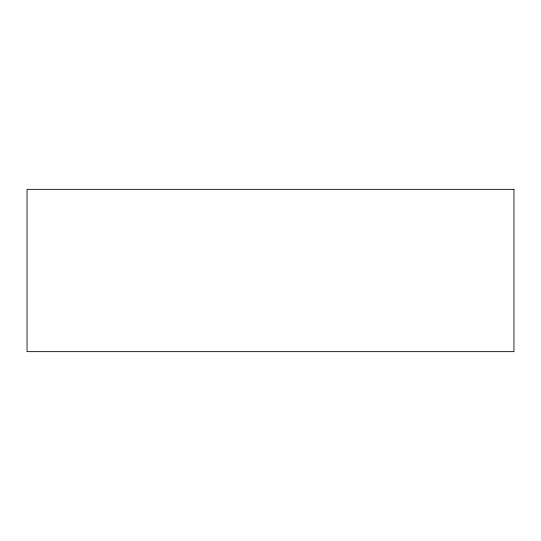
<?xml version="1.0" encoding="UTF-8"?>
<svg xmlns="http://www.w3.org/2000/svg" width="541" height="541" viewBox="0 0 541 541"><rect width="100%" height="100%" fill="white"/><g stroke="black" fill="none" stroke-linecap="round" stroke-linejoin="round"><path stroke-width="0.81" d="M513.95 189.35L27.05 189.35L27.05 351.65L513.95 351.65L513.95 189.35"/></g></svg>
